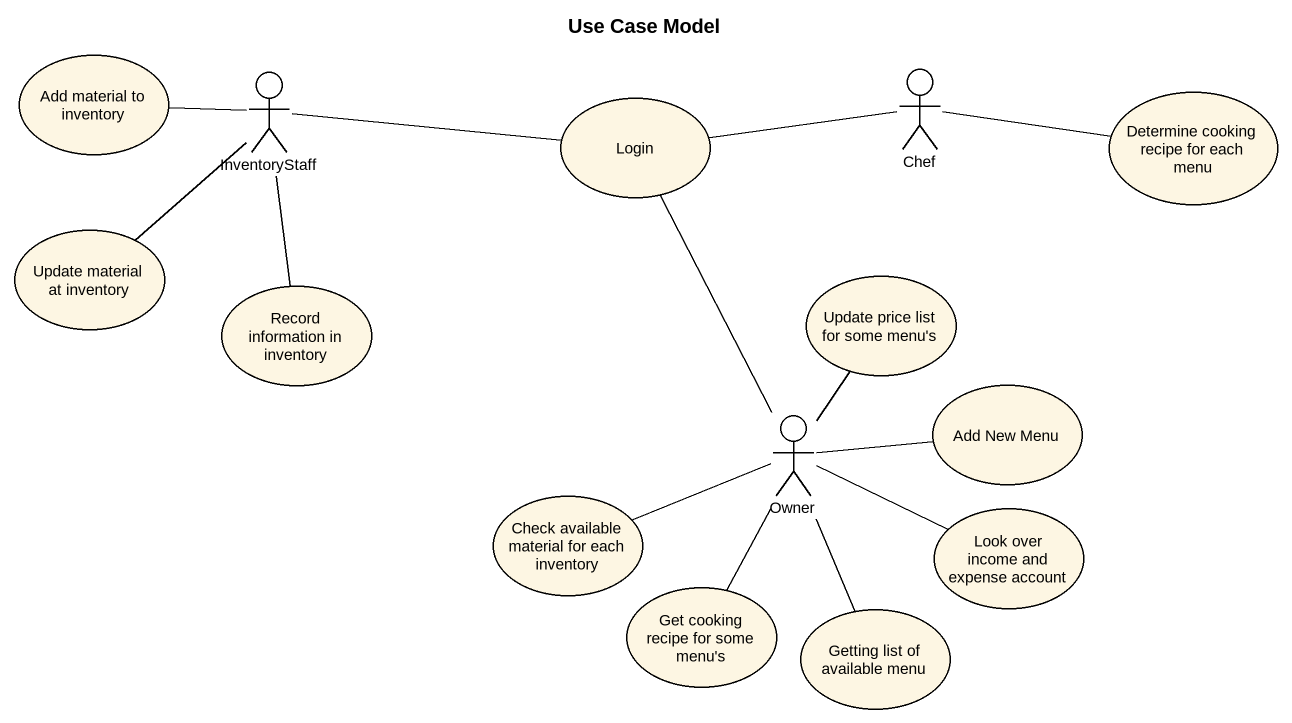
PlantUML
@startuml
title Use Case Model
usecase "Add material to inventory" as Add_material_to_inventory
actor InventoryStaff
usecase Login
actor Chef
usecase "Determine cooking recipe for each menu" as Determine_cooking_recipe
usecase "Update material at inventory" as Update_material_at_inventory
usecase "Record information in inventory" as Record_information_in
usecase "Update price list for some menu's" as Update_price_list_for_some
actor Owner
usecase "Add New Menu" as Add_New_Menu
usecase "Check available material for each inventory" as Check_available_material
usecase "Look over income and expense account" as Look_over_income_and
usecase "Get cooking recipe for some menu's" as Get_cooking_recipe_for_some
usecase "Getting list of available menu" as Getting_list_of_available
Add_material_to_inventory -right- InventoryStaff
InventoryStaff -right- Login
Chef -left- Login
Determine_cooking_recipe -left- Chef
Update_material_at_inventory -up- InventoryStaff
Record_information_in -up- InventoryStaff
Update_price_list_for_some -- Owner
Owner -up- Login
Add_New_Menu -left- Owner
Check_available_material -right- Owner
Look_over_income_and -left- Owner
Get_cooking_recipe_for_some -up- Owner
Getting_list_of_available -up- Owner
@enduml
